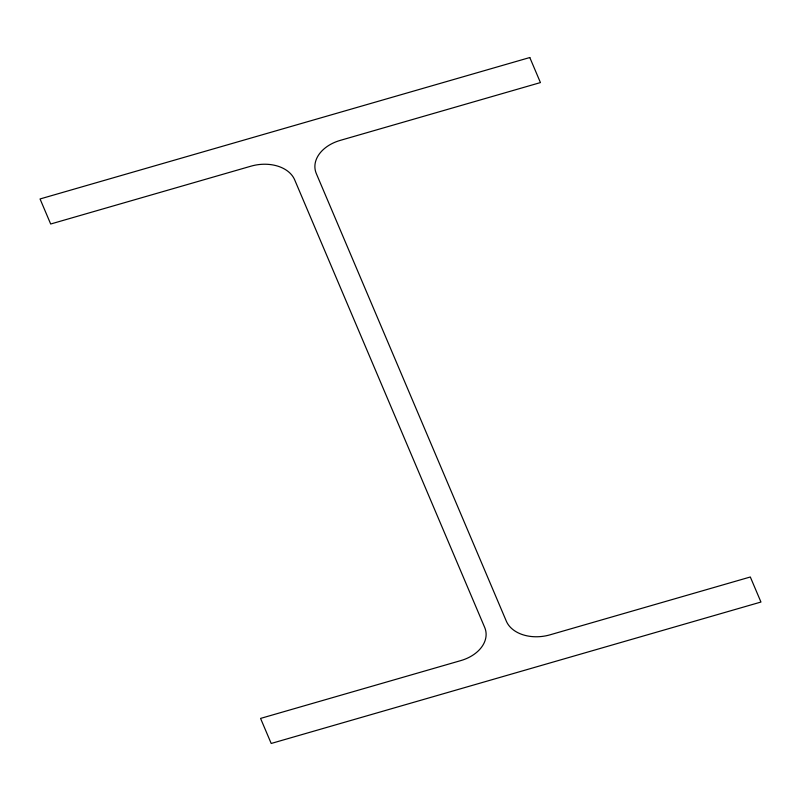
<?xml version="1.0" encoding="UTF-8"?>
<svg xmlns="http://www.w3.org/2000/svg" width="801" height="801" viewBox="0 0 801 801"><rect width="100%" height="100%" fill="white"/><g stroke="black" fill="none" stroke-linecap="round" stroke-linejoin="round"><path stroke-width="1.2" d="M529.801 57.532L40.05 198.958L50.683 224.01L250.963 166.177A35.424 25.051 -9 0 1 294.668 179.825L484.685 627.423A35.424 25.051 -9 0 1 460.845 660.585L260.565 718.417L271.199 743.468L760.95 602.042L750.317 576.99L550.037 634.823A35.424 25.051 -9 0 1 506.332 621.175L316.315 173.577A35.424 25.051 -9 0 1 340.155 140.415L540.435 82.583L529.801 57.532"/></g></svg>
